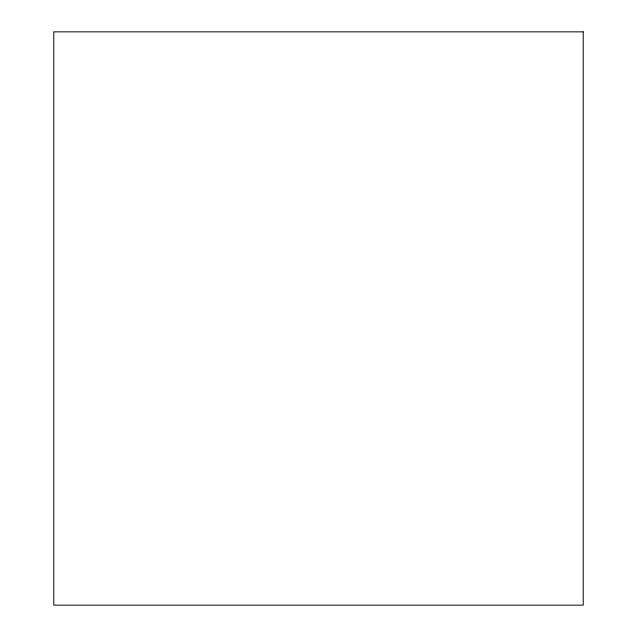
<?xml version="1.0" encoding="UTF-8"?>
<svg xmlns="http://www.w3.org/2000/svg" width="637" height="637" viewBox="0 0 637 637"><rect width="100%" height="100%" fill="white"/><g stroke="black" fill="none" stroke-linecap="round" stroke-linejoin="round"><path stroke-width="0.96" d="M583.213 31.85L53.787 31.85L53.787 605.15L583.213 605.15L583.213 31.85"/></g></svg>
